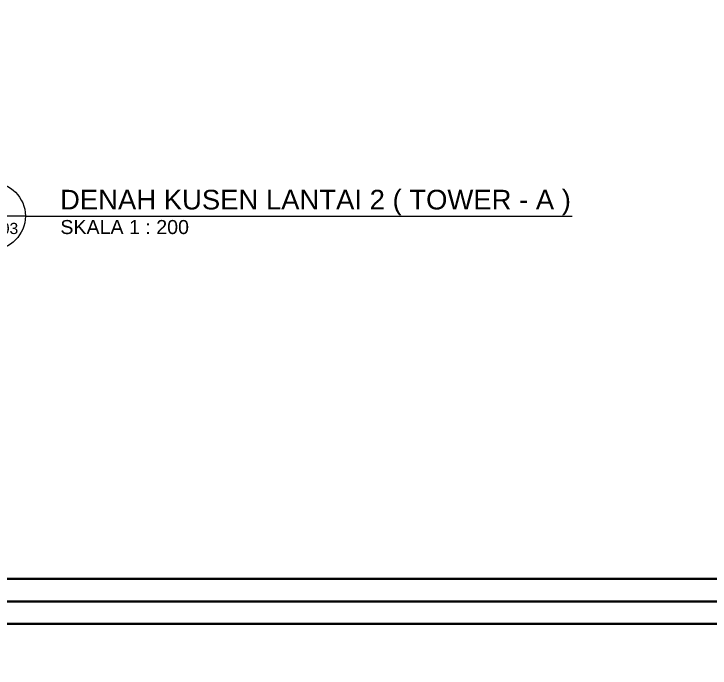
# Model space of a CAD drawing. Header units: millimetres. Extents: x -108 to 357, y -17 to 192.
# Drawn here: x 13.3 to 31.9, y 70.34 to 87.83 of the extents above; entities that cross this region are included whole.
import ezdxf
from ezdxf.enums import TextEntityAlignment as Align

# ---------------------------------------------------------------- set-up
doc = ezdxf.new("R2010")
doc.units = ezdxf.units.MM
for name, color, linetype, lineweight in [('KOP', 7, 'Continuous', 20), ('KOP GARIS', 1, 'Continuous', 30), ('NOT', 7, 'Continuous', 20)]:
    doc.layers.add(name, color=color, linetype=linetype, lineweight=lineweight)
doc.styles.add('BOLD', font='arial.ttf')
doc.styles.get("Standard").update_dxf_attribs({"font": 'arial.ttf'})

# ---------------------------------------------------------------- blocks, each defined once
blk = doc.blocks.new('Ndtpd')
blk.add_line((0.747, 0), (-0.747, 0))
blk.add_circle((0, 0), 0.747)
at = {"flags": 4}
for tag, height, p in [('NO', 0.5, (0, 0.148)), ('NOLBR', 0.3, (0, -0.398))]:
    blk.add_attdef(tag, text='', height=height, dxfattribs=at).set_placement(p, align=Align.CENTER)
for tag, p, height in [('NDTPD', (1.516, 0.148), 0.5), ('SKALA', (1.523, -0.398), 0.3)]:
    blk.add_attdef(tag, p, '', height=height, dxfattribs=at)
blk = doc.blocks.new('KOP A3 DED')
blk.add_lwpolyline([(-21, 29.697), (21, 29.697), (21, 0), (-21, 0), (-21, 29.697)])
at = {"layer": 'KOP GARIS'}
blk.add_lwpolyline([(-20.8, 29.497), (20.8, 29.497), (20.8, 0.2), (-20.8, 0.2)], close=True, dxfattribs=at)
at = {"layer": 'KOP', "style": 'BOLD'}
for tag, p in [('JUDUL1', (15.9445, 4.0923)), ('JUDUL2', (15.9445, 3.7473)), ('JUDUL3', (15.9445, 3.4272)), ('NO', (17.2146, 1.1006)), ('REFF', (17.207, 0.7266)), ('FILE', (17.1894, 0.3359))]:
    blk.add_attdef(tag, p, '', height=0.12, dxfattribs=at)
for tag, p in [('SCALE1', (18.1706, 1.9482)), ('DATE', (19.9002, 1.7571)), ('NAME', (16.3626, 1.7379)), ('SCALE2', (18.1692, 1.7325)), ('SCALE3', (18.17, 1.521))]:
    blk.add_attdef(tag, text='', height=0.12, dxfattribs=at).set_placement(p, align=Align.MIDDLE_CENTER)

msp = doc.modelspace()

# ---------------------------------------------------------------- linework, layer by layer
at = {"layer": 'NOT'}
msp.add_line((13.60293, 82.42333), (28.20993, 82.42333), dxfattribs=at)

# ---------------------------------------------------------------- block references
at = {"xscale": 3, "yscale": 3, "zscale": 3}
for p in [(39.63958, 72.12619), (39.63958, -16.96472)]:
    msp.add_blockref('KOP A3 DED', p, dxfattribs=at)
at = {"layer": 'NOT'}
ref = msp.add_blockref('Ndtpd', (12.70293, 82.42333), dxfattribs=dict(at, xscale=1.204819277108434, yscale=1.204819277108434, zscale=1.204819277108434))
ref.add_attrib('NO', '3', dxfattribs={"layer": '0', "height": 0.525, "flags": 4}).set_placement((12.70244, 82.60111), align=Align.CENTER)
ref.add_attrib('NDTPD', 'DENAH KUSEN LANTAI 2 ( TOWER - A )', (14.52946, 82.60111), dxfattribs={"layer": '0', "height": 0.525, "flags": 4})
ref.add_attrib('NOLBR', 'AR7-03', dxfattribs={"layer": '0', "height": 0.3, "flags": 4}).set_placement((12.70244, 81.94337), align=Align.CENTER)
ref.add_attrib('SKALA', 'SKALA 1 : 200', (14.53816, 81.94337), dxfattribs={"layer": '0', "height": 0.375, "flags": 4})

doc.saveas('drawing.dxf')
